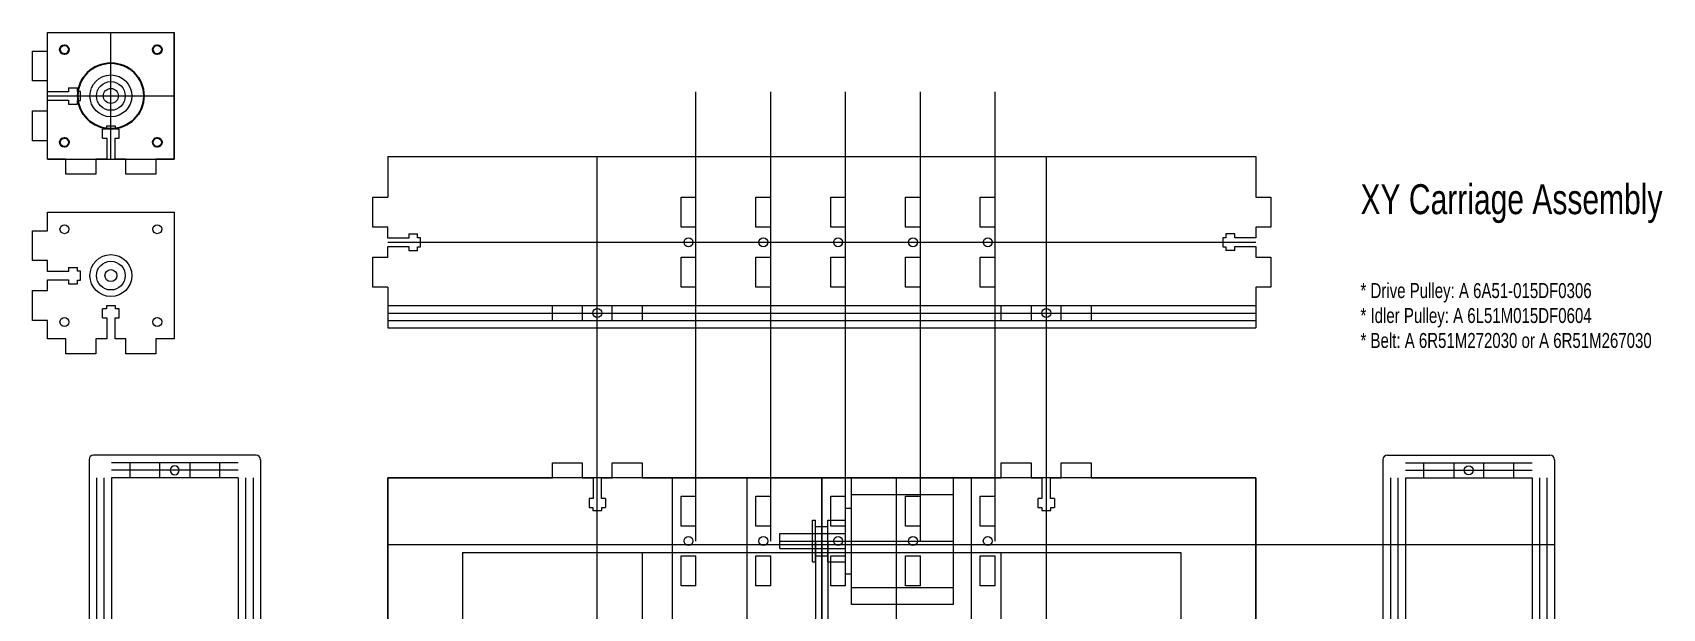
# Model space of a CAD drawing. Header units: millimetres. Extents: x -264 to 281, y -252 to 294.
# Drawn here: x -264 to 281, y 101 to 294 of the extents above; entities that cross this region are included whole.
import ezdxf

# ---------------------------------------------------------------- set-up
doc = ezdxf.new("R2010")
doc.units = ezdxf.units.MM
doc.layers.get('0').update_dxf_attribs({"linetype": 'CONTINUOUS', "lineweight": 25, "true_color": 0x000000})
for name, color, linetype, lineweight, true_color in [('Base Plate', 7, 'CONTINUOUS', 0, 0x000000), ('Belts', 7, 'CONTINUOUS', 0, 0x000000), ('Drawings', 5, 'CONTINUOUS', 0, 0x0000ff), ('Limits', 7, 'CONTINUOUS', 0, 0x000000), ('Motor Mount', 7, 'CONTINUOUS', 0, 0x000000), ('NEMA 17 Side', 7, 'CONTINUOUS', 0, 0x000000), ('Notes', 7, 'CONTINUOUS', 0, 0x000000), ('Pulleys', 1, 'CONTINUOUS', 0, 0xff0000), ('XY Travel', 7, 'CONTINUOUS', 0, 0x000000)]:
    doc.layers.add(name, color=color, linetype=linetype, lineweight=lineweight, true_color=true_color)
doc.styles.get("Standard").update_dxf_attribs({"font": 'txt', "width": 0.75})

# ---------------------------------------------------------------- blocks, each defined once
blk = doc.blocks.new('tcutout')
for p, q in [((-15, 5), (-5, 5)), ((-15, 0), (-15, 5)), ((-15, 0), (-5, 0)), ((-5, 5), (-5, 0)), ((5, 5), (15, 5)), ((5, 0), (5, 5)), ((5, 0), (15, 0)), ((15, 5), (15, 0))]:
    blk.add_line(p, q)
blk.add_circle((0, 2.5), 1.5)
blk = doc.blocks.new('tgrips')
for p, q in [((-15, 5), (-5, 5)), ((-15, 0), (-15, 5)), ((-5, 5), (-5, 0)), ((-5, 0), (-1.42, 0)), ((-1.42, 0), (-1.42, -7)), ((1.4, -7), (1.4, 0)), ((1.4, 0), (5, 0)), ((5, 5), (15, 5)), ((5, 0), (5, 5)), ((15, 5), (15, 0)), ((-2.75, -7), (-2.75, -10)), ((-1.42, -7), (-2.75, -7)), ((-2.75, -10), (-1.5, -10)), ((-1.5, -10), (-1.5, -11)), ((2.75, -7), (1.4, -7)), ((1.5, -10), (2.75, -10)), ((1.5, -11), (1.5, -10)), ((2.75, -7), (2.75, -10)), ((-1.5, -11), (1.5, -11))]:
    blk.add_line(p, q)
blk = doc.blocks.new('NEMA 17')
for centre, radius in [((-15.495, 15.495), 1.5), ((15.495, 15.495), 1.5), ((0, 0), 11), ((-15.495, -15.495), 1.5), ((15.495, -15.495), 1.5)]:
    blk.add_circle(centre, radius)
at = {"layer": 'Drawings'}
for p, q in [((-21.15, 21.15), (21.15, 21.15)), ((-21.15, -21.15), (-21.15, 21.15)), ((0, -21.15), (0, 21.15)), ((21.15, -21.15), (21.15, 21.15)), ((-21.15, 0), (21.15, 0)), ((-21.15, -21.15), (21.15, -21.15))]:
    blk.add_line(p, q, dxfattribs=at)

msp = doc.modelspace()

# ---------------------------------------------------------------- linework, layer by layer
at = {"layer": 'Base Plate'}
for p, q in [((-145, 252.3), (145, 252.3)), ((-145, 252.3), (-145, 238.65)), ((145, 252.3), (145, 238.65)), ((-145, 208.65), (-145, 195)), ((145, 208.65), (145, 195)), ((-145, 195), (145, 195)), ((-189, 152.5), (-243.3, 152.5)), ((189, 152.5), (243.3, 152.5)), ((-244.8, 151), (-244.8, -151)), ((-187.5, 151), (-187.5, -151)), ((187.5, 151), (187.5, -151)), ((244.8, 151), (244.8, -151)), ((-145, 90), (-145, 145)), ((-145, 145), (-90, 145)), ((-60, 145), (60, 145)), ((90, 145), (145, 145)), ((145, 145), (145, 90))]:
    msp.add_line(p, q, dxfattribs=at)
for centre, start, end in [((-243.3, 151), 90, 180), ((-189, 151), 360, 90), ((189, 151), 90, 180), ((243.3, 151), 0, 90)]:
    msp.add_arc(centre, 1.5, start, end, dxfattribs=at)
at = {"layer": 'Belts'}
for p, q in [((-2.032, 123.85), (-2.032, -145)), ((2.032, 123.85), (2.032, -145))]:
    msp.add_line(p, q, dxfattribs=at)
at = {"layer": 'Drawings'}
for p, q in [((-42.014875, 123.85), (-42.014875, 273.85)), ((-17.014875, 123.85), (-17.014875, 273.85)), ((7.985125, 123.85), (7.985125, 273.85)), ((32.985125, 123.85), (32.985125, 273.85)), ((57.985125, 123.85), (57.985125, 273.85)), ((-75, -150), (-75, 252.3)), ((75, 252.3), (75, -150)), ((-145, 223.65), (145, 223.65)), ((-145, 202.5), (145, 202.5)), ((-145, 200), (145, 200)), ((-145, 197.5), (145, 197.5)), ((-195, 150), (-237.3, 150)), ((-195, 147.5), (-237.3, 147.5)), ((195, 150), (237.3, 150)), ((195, 147.5), (237.3, 147.5)), ((-242.3, 145), (-242.3, -145)), ((-239.8, 145), (-239.8, -145)), ((-237.3, 145), (-237.3, -145)), ((-195, 145), (-237.3, 145)), ((-195, 145), (-195, -145)), ((-192.5, 145), (-192.5, -145)), ((-190, 145), (-190, -145)), ((-50, 145), (-50, -145)), ((-25, 145), (-25, -145)), ((0, 70), (0, 145)), ((25, -145), (25, 145)), ((50, -145), (50, 145)), ((190, 145), (190, -145)), ((192.5, 145), (192.5, -145)), ((195, 145), (195, -145)), ((195, 145), (237.3, 145)), ((237.3, 145), (237.3, -145)), ((239.8, 145), (239.8, -145)), ((242.3, 145), (242.3, -145)), ((244.8, 122.5821), (-145, 122.5821))]:
    msp.add_line(p, q, dxfattribs=at)
at = {"layer": 'Limits'}
for p, q in [((145, 145), (-145, 145)), ((-145, 145), (-145, -145)), ((0, 145), (0, -145)), ((145, -145), (145, 145))]:
    msp.add_line(p, q, dxfattribs=at)
at = {"layer": 'Motor Mount'}
for p, q in [((-258.65, 293.65), (-216.35, 293.65)), ((-258.65, 287.5), (-258.65, 293.65)), ((-216.35, 293.65), (-216.35, 251.35)), ((-258.65, 251.35), (-258.65, 257.5)), ((-252.5, 251.35), (-258.65, 251.35)), ((-216.35, 251.35), (-222.5, 251.35)), ((-258.65, 233.65), (-216.35, 233.65)), ((-258.65, 227.5), (-258.65, 233.65)), ((-216.35, 233.65), (-216.35, 191.35)), ((-258.65, 191.35), (-258.65, 197.5)), ((-252.5, 191.35), (-258.65, 191.35)), ((-216.35, 191.35), (-222.5, 191.35))]:
    msp.add_line(p, q, dxfattribs=at)
for centre, radius in [((-252.995, 287.995), 1.5), ((-222.005, 287.995), 1.5), ((-237.5, 272.5), 2.5), ((-252.995, 257.005), 1.5), ((-222.005, 257.005), 1.5), ((-252.995, 227.995), 1.5), ((-222.005, 227.995), 1.5), ((-237.5, 212.5), 2), ((-252.995, 197.005), 1.5), ((-222.005, 197.005), 1.5)]:
    msp.add_circle(centre, radius, dxfattribs=at)
at = {"layer": 'NEMA 17 Side'}
for p, q in [((0, 102.7), (0, 145)), ((9.985125, 102.7), (9.985125, 145)), ((9.985125, 145), (43.985125, 145)), ((43.985125, 102.7), (43.985125, 145)), ((9.985125, 139.35), (43.985125, 139.35)), ((7.985125, 134.85), (9.985125, 134.85)), ((7.985125, 112.85), (7.985125, 134.85)), ((-14.014875, 126.35), (7.985125, 126.35)), ((-14.014875, 121.35), (-14.014875, 126.35)), ((-14.014875, 123.85), (43.985125, 123.85)), ((-14.014875, 121.35), (7.985125, 121.35)), ((7.985125, 112.85), (9.985125, 112.85)), ((9.985125, 108.35), (43.985125, 108.35)), ((43.985125, 102.7), (9.985125, 102.7))]:
    msp.add_line(p, q, dxfattribs=at)
at = {"layer": 'Pulleys'}
for p, q in [((-3.127375, 116.85), (-3.127375, 130.85)), ((-3.127375, 130.85), (-2.032, 130.85)), ((-2.032, 116.85), (-2.032, 130.85)), ((2.032, 116.85), (2.032, 130.85)), ((2.032, 130.85), (7.985125, 130.85)), ((7.985125, 116.85), (7.985125, 130.85)), ((-2.032, 128.75), (2.032, 128.75)), ((-3.127375, 116.85), (-2.032, 116.85)), ((-2.032, 118.95), (2.032, 118.95)), ((2.032, 116.85), (7.985125, 116.85))]:
    msp.add_line(p, q, dxfattribs=at)
for centre, radius in [((-237.5, 272.5), 7), ((-237.5, 272.5), 4.8), ((-237.5, 212.5), 7), ((-237.5, 212.5), 4.8)]:
    msp.add_circle(centre, radius, dxfattribs=at)
at = {"layer": 'XY Travel'}
for p, q in [((-120, 120), (-120, -120)), ((-120, 120), (120, 120)), ((-60, 120), (-60, -120)), ((0, 120), (0, -120)), ((60, -120), (60, 120)), ((120, 120), (120, -120))]:
    msp.add_line(p, q, dxfattribs=at)

# ---------------------------------------------------------------- block references
msp.add_blockref('NEMA 17', (-237.5, 272.5))
at = {"layer": 'Base Plate'}
for name, p, rotation in [('tgrips', (-145, 223.65), 90), ('tcutout', (-42.014875, 223.65), 90), ('tcutout', (-17.014875, 223.65), 90), ('tcutout', (7.985125, 223.65), 90), ('tcutout', (32.985125, 223.65), 90), ('tcutout', (57.985125, 223.65), 90), ('tgrips', (145, 223.65), -90), ('tcutout', (-42.014875, 123.85), 90), ('tcutout', (-17.014875, 123.85), 90), ('tcutout', (7.985125, 123.85), 90), ('tcutout', (32.985125, 123.85), 90), ('tcutout', (57.985125, 123.85), 90)]:
    msp.add_blockref(name, p, dxfattribs=dict(at, rotation=rotation))
for name, p in [('tcutout', (-75, 197.5)), ('tcutout', (75, 197.5)), ('tgrips', (-75, 145)), ('tgrips', (75, 145)), ('tcutout', (216.15, 145))]:
    msp.add_blockref(name, p, dxfattribs=at)
at = {"layer": 'Base Plate', "yscale": -1, "rotation": 180}
msp.add_blockref('tcutout', (-216.15, 145), dxfattribs=at)
at = {"layer": 'Motor Mount'}
for p, rotation in [((-258.65, 272.5), 90), ((-237.5, 251.35), 180), ((-258.65, 212.5), 90), ((-237.5, 191.35), 180)]:
    msp.add_blockref('tgrips', p, dxfattribs=dict(at, rotation=rotation))

# ---------------------------------------------------------------- texts
at = {"layer": 'Notes', "width": 100}
for s, insert, char_height, attachment_point in [('XY\\~Carriage\\~Assembly', (180, 230), 10, 7), ('*\\~Drive\\~Pulley:\\~A\\~6A51-015DF0306\\P*\\~Idler\\~Pulley:\\~A\\~6L51M015DF0604\\P*\\~Belt:\\~A\\~6R51M272030\\~or\\~A\\~6R51M267030', (180, 210), 5, 1)]:
    msp.add_mtext(s, dxfattribs=dict(at, insert=insert, char_height=char_height, attachment_point=attachment_point))

doc.saveas('drawing.dxf')
